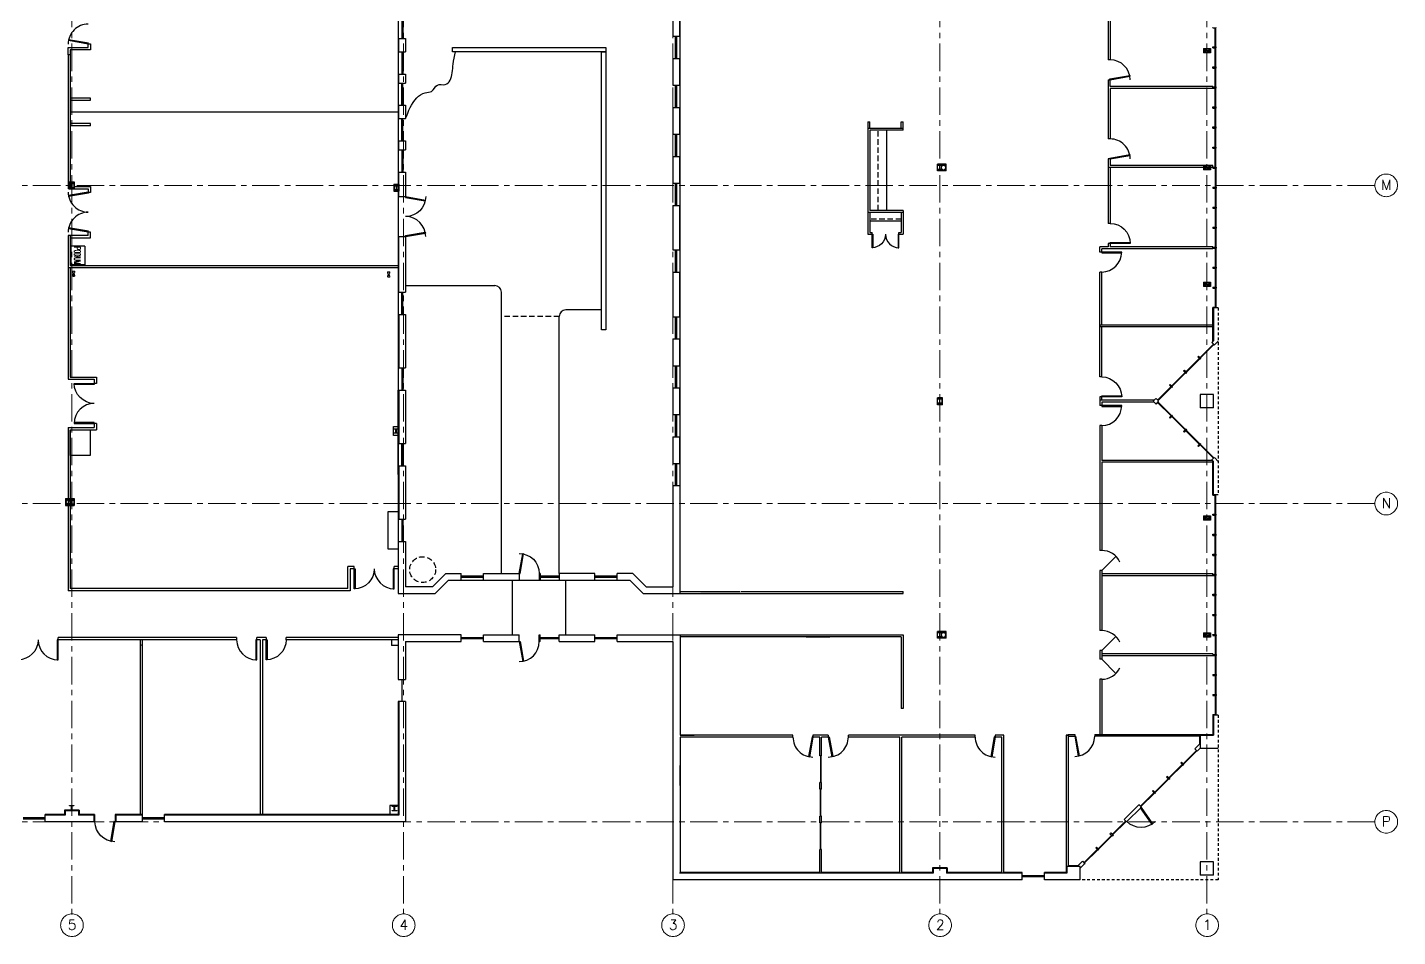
# Model space of a CAD drawing. Extents: x 159 to 306, y 156 to 232.
# Drawn here: x 243.7 to 306.2, y 156.4 to 197.9 of the extents above; entities that cross this region are included whole.
import ezdxf
from ezdxf.enums import TextEntityAlignment as Align

# ---------------------------------------------------------------- set-up
doc = ezdxf.new("R2010")
doc.units = 0
doc.header["$MEASUREMENT"] = 0
for name, pattern in [('CENTER', [2, 1.25, -0.25, 0.25, -0.25]), ('DASHED', [0.1875, 0.125, -0.0625]), ('DASHED2', [0.375, 0.25, -0.125])]:
    doc.linetypes.add(name, pattern=pattern)
doc.layers.get('DEFPOINTS').update_dxf_attribs({"color": 8})
doc.layers.add('Ground_Building', color=8, linetype='Continuous')
doc.layers.add('Ground_Centerline', color=3, linetype='CENTER', lineweight=18)
doc.styles.add('LEROY', font='LEROY.SHX')
doc.styles.add('notes 3 8', font='SIMPLEX.SHX', dxfattribs={"height": 4})
doc.styles.get("Standard").update_dxf_attribs({"font": 'simplex.shx'})

# ---------------------------------------------------------------- blocks, each defined once
blk = doc.blocks.new('WINDOW')
for p, q in [((0, 0), (1, 0)), ((1, 0), (1, -6)), ((35, 0), (35, -6)), ((35, 0), (36, 0)), ((0, -6), (1, -6)), ((1, -4), (35, -4)), ((1, -5), (35, -5)), ((35, -6), (36, -6))]:
    blk.add_line(p, q)
blk = doc.blocks.new('DOOR')
for p, q in [((0, 0), (1.7, 0.3)), ((0, 0), (6.3, -35.5)), ((1.7, 0.3), (8, -35.1)), ((8, -35.1), (6.3, -35.5))]:
    blk.add_line(p, q)
blk.add_arc((0, 0), 36, 270, 360)
blk = doc.blocks.new('COLUMN')
for p, q in [((-3.8, 6.1), (3.8, 6.1)), ((-3.8, -6.1), (-3.8, 6.1)), ((-3.8, 5.6), (3.8, 5.6)), ((-3.2, -5.6), (-3.2, 5.6)), ((-3.2, 4), (3.2, 4)), ((-3.2, 3.4), (-0.3, 3.4)), ((-0.3, 0), (-0.3, 3.4)), ((-0.3, 0), (-0.3, -3.4)), ((0.3, 0), (0.3, 3.4)), ((0.3, 3.4), (3.2, 3.4)), ((0.3, 0), (0.3, -3.4)), ((3.2, 5.6), (3.2, -5.6)), ((3.8, 6.1), (3.8, -6.1)), ((-3.8, -5.6), (3.8, -5.6)), ((-3.8, -6.1), (3.8, -6.1)), ((-3.2, -3.4), (-0.3, -3.4)), ((-3.2, -4), (3.2, -4)), ((0.3, -3.4), (3.2, -3.4))]:
    blk.add_line(p, q)
blk = doc.blocks.new('COLUMNLG')
for p, q in [((-11.3, 6.1), (4.5, 6.1)), ((-11.3, -6.1), (-11.3, 6.1)), ((-11.3, 5.6), (4.5, 5.6)), ((-10.8, -5.6), (-10.8, 5.6)), ((-4, 3.5), (-4, 4)), ((-4, 4), (4, 4)), ((-4, 3.5), (4, 3.5)), ((-0.2, -3.5), (-0.2, 3.5)), ((0.2, -3.5), (0.2, 3.5)), ((4, -5.6), (4, 5.6)), ((4, 4), (4, 3.5)), ((4.5, -6.1), (4.5, 6.1)), ((-11.3, -5.6), (4.5, -5.6)), ((-11.3, -6.1), (4.5, -6.1)), ((-4, -4), (-4, -3.5)), ((-4, -3.5), (4, -3.5)), ((-4, -4), (4, -4)), ((4, -3.5), (4, -4))]:
    blk.add_line(p, q)
for radius in [4.31, 3.99]:
    blk.add_circle((-6.5, 0), radius)
blk = doc.blocks.new('COLUMNLGI')
for p, q in [((-4.5, 6.125), (4.5, 6.125)), ((-4.5, -6.125), (-4.5, 6.125)), ((-4.5, 5.625), (4.5, 5.625)), ((-4, -5.625), (-4, 5.625)), ((-4, 4), (4, 4)), ((-4, 3.5), (4, 3.5)), ((-0.25, -3.5), (-0.25, 3.5)), ((0.25, -3.5), (0.25, 3.5)), ((4, -5.625), (4, 5.625)), ((4.5, -6.125), (4.5, 6.125)), ((-4.5, -5.625), (4.5, -5.625)), ((-4.5, -6.125), (4.5, -6.125)), ((-4, -3.5), (4, -3.5)), ((-4, -4), (4, -4))]:
    blk.add_line(p, q)
blk = doc.blocks.new('DOOR_36')
blk.add_lwpolyline([(0, 0), (1.75, 0), (1.75, 36), (0, 36)], close=True)
blk.add_arc((0, 0), 36, 0, 90)
at = {"layer": 'DEFPOINTS', "color": 214}
blk.add_point((18, 0), dxfattribs=at)
blk = doc.blocks.new('ARCIRC')
blk.add_circle((0.001, 0), 0.0942)
at = {"style": 'LEROY', "width": 0.5}
blk.add_attdef('XX', text='', height=0.0833, dxfattribs=at).set_placement((0.002, -0.038), align=Align.CENTER)

msp = doc.modelspace()

# ---------------------------------------------------------------- hatches: boundary and pattern name
at = {"layer": 'Ground_Building'}
msp.add_hatch(color=256, dxfattribs=at).paths.add_polyline_path([(276.269, 172.045), (274.44, 172.045), (274.44, 172.134), (276.269, 172.134)])

# ---------------------------------------------------------------- linework, layer by layer
for p, q in [((273.466, 205.406), (273.466, 197.481)), ((273.161, 204.898), (273.161, 197.481)), ((293.034, 201.035), (293.034, 196.408)), ((293.123, 201.035), (293.123, 196.408)), ((260.792, 198.396), (260.792, 197.38)), ((260.843, 198.396), (260.843, 197.38)), ((246.48, 197.125), (245.579, 197.283)), ((246.488, 197.168), (245.587, 197.327)), ((246.48, 197.125), (246.488, 197.168)), ((260.633, 197.38), (260.97, 197.38)), ((260.665, 196.77), (260.665, 197.38)), ((260.97, 197.38), (260.97, 196.77)), ((273.161, 197.481), (273.497, 197.481)), ((273.288, 196.465), (273.288, 197.481)), ((273.339, 196.465), (273.339, 197.481)), ((245.565, 196.642), (245.565, 196.972)), ((245.566, 196.642), (245.565, 190.519)), ((245.654, 196.87), (245.654, 190.519)), ((260.633, 196.77), (260.97, 196.77)), ((260.792, 196.77), (260.792, 195.754)), ((260.843, 196.77), (260.843, 195.754)), ((273.161, 196.465), (273.161, 195.246)), ((273.161, 196.465), (273.497, 196.465)), ((273.466, 196.465), (273.466, 195.246)), ((293.123, 196.408), (293.034, 196.408)), ((260.633, 195.754), (260.97, 195.754)), ((260.665, 195.348), (260.665, 195.754)), ((260.97, 195.754), (260.97, 195.348)), ((260.633, 195.348), (260.97, 195.348)), ((260.792, 194.332), (260.792, 195.348)), ((260.843, 194.332), (260.843, 195.348)), ((273.161, 195.246), (273.497, 195.246)), ((273.288, 194.23), (273.288, 195.246)), ((273.339, 194.23), (273.339, 195.246)), ((293.034, 195.494), (293.034, 192.795)), ((293.034, 195.494), (293.123, 195.494)), ((293.123, 195.189), (293.123, 195.538)), ((297.816, 195.189), (293.123, 195.189)), ((297.816, 195.189), (297.816, 195.1)), ((246.581, 194.662), (245.654, 194.662)), ((245.654, 194.561), (246.581, 194.561)), ((246.581, 194.561), (246.581, 194.662)), ((297.816, 195.1), (293.123, 195.1)), ((293.123, 195.1), (293.123, 192.795)), ((245.654, 194.027), (260.633, 194.027)), ((260.633, 194.332), (260.97, 194.332)), ((260.665, 193.722), (260.665, 194.332)), ((260.97, 194.332), (260.97, 193.722)), ((273.161, 194.23), (273.497, 194.23)), ((273.161, 194.23), (273.161, 193.011)), ((273.466, 194.23), (273.466, 193.011)), ((246.581, 193.494), (245.654, 193.494)), ((246.581, 193.392), (245.654, 193.392)), ((246.581, 193.392), (246.581, 193.494)), ((260.633, 193.722), (260.97, 193.722)), ((260.792, 192.706), (260.792, 193.722)), ((260.843, 192.706), (260.843, 193.722)), ((282.062, 193.571), (282.062, 189.443)), ((282.062, 193.571), (282.151, 193.571)), ((283.675, 193.278), (282.062, 193.278)), ((282.151, 193.278), (282.151, 193.571)), ((283.586, 193.571), (283.675, 193.571)), ((283.586, 193.278), (283.586, 193.571)), ((283.675, 193.189), (283.675, 193.571)), ((260.633, 192.706), (260.97, 192.706)), ((260.665, 192.3), (260.665, 192.706)), ((260.97, 192.706), (260.97, 192.3)), ((273.161, 193.011), (273.497, 193.011)), ((273.288, 191.995), (273.288, 193.011)), ((273.339, 191.995), (273.339, 193.011)), ((282.151, 193.189), (282.151, 189.532)), ((283.675, 193.189), (282.151, 193.189)), ((282.913, 193.189), (282.913, 189.532)), ((293.123, 192.795), (293.034, 192.795)), ((260.633, 192.3), (260.97, 192.3)), ((260.792, 192.3), (260.792, 191.284)), ((260.843, 192.3), (260.843, 191.284)), ((273.161, 191.995), (273.161, 190.776)), ((273.161, 191.995), (273.497, 191.995)), ((273.466, 191.995), (273.466, 190.776)), ((285.613, 191.643), (285.262, 191.643)), ((293.123, 191.881), (293.034, 191.881)), ((293.034, 191.881), (293.034, 188.941)), ((297.387, 191.494), (293.034, 191.494)), ((293.123, 191.881), (293.123, 191.583)), ((297.816, 191.583), (293.123, 191.583)), ((293.123, 191.494), (293.123, 188.941)), ((297.816, 191.494), (297.698, 191.494)), ((297.816, 191.487), (297.816, 191.583)), ((245.616, 190.83), (245.845, 190.83)), ((245.616, 190.83), (245.616, 190.519)), ((245.616, 190.817), (245.845, 190.817)), ((245.629, 190.817), (245.629, 190.532)), ((245.629, 190.776), (245.832, 190.776)), ((245.629, 190.763), (245.832, 190.763)), ((245.724, 190.763), (245.724, 190.586)), ((245.737, 190.763), (245.737, 190.586)), ((245.832, 190.817), (245.832, 190.532)), ((245.845, 190.83), (245.845, 190.519)), ((260.633, 191.284), (260.97, 191.284)), ((260.665, 190.167), (260.665, 191.284)), ((260.97, 191.284), (260.97, 190.167)), ((273.161, 190.776), (273.497, 190.776)), ((273.288, 189.76), (273.288, 190.776)), ((273.339, 189.76), (273.339, 190.776)), ((245.654, 190.519), (245.565, 190.519)), ((246.48, 190.367), (245.579, 190.208)), ((246.488, 190.323), (245.587, 190.164)), ((245.616, 190.532), (245.845, 190.532)), ((245.616, 190.519), (245.845, 190.519)), ((245.629, 190.586), (245.832, 190.586)), ((245.629, 190.573), (245.832, 190.573)), ((245.654, 190.519), (246.48, 190.519)), ((245.845, 190.621), (246.581, 190.621)), ((246.48, 190.519), (246.48, 190.358)), ((246.48, 190.367), (246.488, 190.323)), ((246.581, 190.358), (246.48, 190.358)), ((246.581, 190.621), (246.581, 190.358)), ((260.436, 190.725), (260.436, 190.414)), ((260.436, 190.725), (260.665, 190.725)), ((260.436, 190.713), (260.665, 190.713)), ((260.436, 190.427), (260.665, 190.427)), ((260.436, 190.414), (260.665, 190.414)), ((260.449, 190.713), (260.449, 190.427)), ((260.449, 190.671), (260.652, 190.671)), ((260.449, 190.659), (260.652, 190.659)), ((260.449, 190.481), (260.652, 190.481)), ((260.449, 190.468), (260.652, 190.468)), ((260.474, 190.414), (260.474, 190.414)), ((260.544, 190.659), (260.544, 190.481)), ((260.557, 190.659), (260.557, 190.481)), ((260.633, 190.167), (260.97, 190.167)), ((260.652, 190.713), (260.652, 190.427)), ((260.665, 190.725), (260.665, 190.414)), ((273.161, 189.76), (273.497, 189.76)), ((273.161, 189.76), (273.161, 187.728)), ((273.466, 189.76), (273.466, 187.728)), ((283.675, 189.532), (282.151, 189.532)), ((283.675, 189.532), (283.675, 188.441)), ((282.062, 189.443), (282.062, 188.441)), ((283.675, 189.443), (282.062, 189.443)), ((282.151, 189.443), (282.151, 188.529)), ((283.586, 189.036), (282.151, 189.036)), ((283.586, 189.443), (283.586, 188.529)), ((293.123, 188.941), (293.034, 188.941)), ((245.565, 188.386), (245.565, 181.823)), ((246.48, 188.386), (245.566, 188.386)), ((246.48, 188.538), (245.579, 188.697)), ((246.488, 188.582), (245.587, 188.741)), ((245.654, 188.386), (245.654, 187.017)), ((245.654, 188.284), (246.581, 188.284)), ((246.48, 188.538), (246.488, 188.582)), ((246.48, 188.386), (246.48, 188.547)), ((246.581, 188.547), (246.48, 188.547)), ((246.581, 188.284), (246.581, 188.547)), ((260.633, 188.338), (260.97, 188.338)), ((260.633, 188.338), (260.633, 187.017)), ((260.665, 185.798), (260.665, 188.338)), ((260.97, 188.338), (260.97, 185.798)), ((282.062, 188.441), (282.259, 188.441)), ((282.151, 188.529), (282.259, 188.529)), ((282.259, 188.441), (282.259, 188.529)), ((283.478, 188.529), (283.586, 188.529)), ((283.478, 188.441), (283.478, 188.529)), ((283.478, 188.441), (283.675, 188.441)), ((246.321, 187.9), (245.686, 187.9)), ((245.686, 187.9), (245.686, 187.049)), ((246.321, 187.9), (246.321, 187.049)), ((273.161, 187.728), (273.497, 187.728)), ((273.288, 186.712), (273.288, 187.728)), ((273.339, 186.712), (273.339, 187.728)), ((293.034, 187.874), (292.648, 187.874)), ((292.648, 187.633), (292.648, 187.874)), ((292.737, 187.633), (292.648, 187.633)), ((297.816, 187.785), (292.737, 187.785)), ((292.737, 187.633), (292.737, 187.785)), ((293.123, 188.027), (293.034, 188.027)), ((293.034, 188.027), (293.034, 187.874)), ((293.123, 188.027), (293.123, 187.874)), ((297.816, 187.874), (293.123, 187.874)), ((297.816, 187.785), (297.816, 187.874)), ((245.654, 187.017), (260.633, 187.017)), ((246.321, 187.049), (245.686, 187.049)), ((245.565, 186.928), (260.633, 186.928)), ((245.654, 186.928), (245.654, 181.925)), ((260.633, 186.928), (260.633, 185.798)), ((273.161, 186.712), (273.161, 184.681)), ((273.161, 186.712), (273.497, 186.712)), ((273.466, 186.712), (273.466, 184.681)), ((292.648, 181.931), (292.648, 186.719)), ((292.737, 186.719), (292.648, 186.719)), ((292.737, 184.306), (292.737, 186.719)), ((260.633, 185.798), (260.97, 185.798)), ((260.792, 184.782), (260.792, 185.798)), ((260.843, 184.782), (260.843, 185.798)), ((260.97, 186.103), (265.033, 186.103)), ((265.338, 172.959), (265.338, 185.798)), ((260.633, 185.163), (260.633, 182.966)), ((260.633, 184.782), (260.97, 184.782)), ((260.665, 184.782), (260.665, 182.344)), ((260.97, 184.782), (260.97, 182.344)), ((267.98, 172.959), (267.98, 184.685)), ((269.909, 184.99), (268.284, 184.99)), ((273.161, 184.681), (273.497, 184.681)), ((273.288, 183.665), (273.288, 184.681)), ((273.339, 183.665), (273.339, 184.681)), ((297.816, 185.087), (297.848, 185.087)), ((297.816, 183.544), (297.816, 185.087)), ((297.848, 185.087), (297.848, 183.575)), ((298.051, 185.087), (297.848, 185.087)), ((292.648, 184.306), (297.816, 184.306)), ((297.816, 184.217), (292.648, 184.217)), ((292.666, 184.217), (292.666, 184.306)), ((292.737, 181.931), (292.737, 184.217)), ((273.161, 183.665), (273.497, 183.665)), ((273.161, 183.665), (273.161, 182.445)), ((273.466, 183.665), (273.466, 182.445)), ((297.786, 183.514), (297.848, 183.575)), ((297.894, 183.406), (298.051, 183.563)), ((260.633, 182.877), (260.633, 182.344)), ((260.633, 182.344), (260.97, 182.344)), ((260.792, 182.344), (260.792, 181.328)), ((260.843, 182.344), (260.843, 181.328)), ((273.161, 182.445), (273.497, 182.445)), ((273.288, 181.43), (273.288, 182.445)), ((273.339, 181.43), (273.339, 182.445)), ((245.565, 181.823), (246.757, 181.823)), ((245.654, 181.925), (246.859, 181.925)), ((246.757, 181.823), (246.757, 181.636)), ((246.859, 181.636), (246.757, 181.636)), ((246.859, 181.925), (246.859, 181.636)), ((273.161, 181.43), (273.161, 180.21)), ((273.161, 181.43), (273.497, 181.43)), ((273.466, 181.43), (273.466, 180.21)), ((292.737, 181.931), (292.648, 181.931)), ((260.633, 177.48), (260.633, 181.328)), ((260.633, 181.328), (260.97, 181.328)), ((260.665, 181.328), (260.665, 178.89)), ((260.97, 181.328), (260.97, 178.89)), ((292.648, 181.017), (292.648, 180.623)), ((292.737, 181.017), (292.648, 181.017)), ((295.137, 180.864), (292.648, 180.864)), ((292.737, 180.864), (292.737, 181.017)), ((295.137, 180.776), (292.737, 180.776)), ((292.737, 180.776), (292.737, 180.623)), ((295.2, 180.928), (295.092, 180.82)), ((295.2, 180.712), (295.092, 180.82)), ((297.848, 181.125), (297.239, 181.125)), ((297.239, 181.125), (297.239, 180.515)), ((297.848, 180.515), (297.848, 181.125)), ((260.633, 179.829), (260.633, 180.591)), ((273.161, 180.21), (273.497, 180.21)), ((273.288, 179.195), (273.288, 180.21)), ((273.339, 179.195), (273.339, 180.21)), ((292.737, 180.623), (292.648, 180.623)), ((297.848, 180.515), (297.239, 180.515)), ((245.565, 179.621), (245.565, 172.166)), ((245.565, 179.621), (246.757, 179.621)), ((245.654, 179.52), (245.654, 172.267)), ((245.654, 179.52), (246.859, 179.52)), ((246.757, 179.808), (246.757, 179.621)), ((246.859, 179.808), (246.757, 179.808)), ((246.859, 179.808), (246.859, 179.52)), ((260.417, 179.258), (260.417, 179.664)), ((260.417, 179.664), (260.633, 179.664)), ((292.648, 179.709), (292.648, 174.007)), ((292.737, 179.709), (292.648, 179.709)), ((292.737, 179.709), (292.737, 178.122)), ((260.633, 179.258), (260.417, 179.258)), ((260.633, 178.89), (260.97, 178.89)), ((260.792, 177.874), (260.792, 178.89)), ((260.843, 177.874), (260.843, 178.89)), ((273.161, 179.195), (273.497, 179.195)), ((273.161, 179.195), (273.161, 177.975)), ((273.466, 179.195), (273.466, 177.975)), ((297.894, 178.234), (298.051, 178.077)), ((260.633, 177.874), (260.97, 177.874)), ((260.633, 177.874), (260.633, 172.045)), ((260.665, 177.874), (260.665, 175.436)), ((260.97, 177.874), (260.97, 175.436)), ((273.161, 177.975), (273.497, 177.975)), ((273.288, 176.959), (273.288, 177.975)), ((273.339, 176.959), (273.339, 177.975)), ((297.791, 178.122), (292.737, 178.122)), ((292.737, 178.033), (292.737, 174.007)), ((297.815, 178.033), (292.737, 178.033)), ((297.786, 178.126), (297.848, 178.065)), ((297.816, 176.553), (297.816, 178.096)), ((297.848, 176.553), (297.848, 178.065)), ((273.497, 176.959), (273.161, 176.959)), ((273.161, 176.959), (273.161, 172.35)), ((297.816, 176.553), (297.848, 176.553)), ((298.051, 176.553), (297.848, 176.553)), ((260.633, 175.956), (260.633, 175.905)), ((260.633, 175.436), (260.97, 175.436)), ((260.792, 175.436), (260.792, 174.42)), ((260.843, 175.436), (260.843, 174.42)), ((260.633, 174.42), (260.97, 174.42)), ((260.97, 174.42), (260.97, 172.35)), ((292.737, 174.007), (292.648, 174.007)), ((258.622, 173.277), (258.338, 173.277)), ((258.338, 172.267), (258.338, 173.277)), ((258.622, 173.175), (258.622, 173.277)), ((260.633, 173.277), (260.451, 173.277)), ((260.451, 173.175), (260.451, 173.277)), ((293.383, 173.739), (292.737, 173.093)), ((258.439, 173.175), (258.439, 172.166)), ((258.622, 173.175), (258.439, 173.175)), ((260.633, 173.175), (260.451, 173.175)), ((262.798, 172.959), (262.189, 172.35)), ((262.798, 172.959), (263.509, 172.959)), ((263.509, 172.654), (263.509, 172.959)), ((264.525, 172.832), (263.509, 172.832)), ((264.525, 172.781), (263.509, 172.781)), ((264.525, 172.959), (266.151, 172.959)), ((264.525, 172.654), (264.525, 172.959)), ((265.846, 170.153), (265.846, 172.654)), ((266.151, 172.959), (266.151, 172.654)), ((267.065, 172.959), (267.065, 172.654)), ((267.116, 172.959), (267.065, 172.959)), ((267.116, 172.959), (267.116, 172.654)), ((267.98, 172.832), (267.116, 172.832)), ((267.98, 172.781), (267.116, 172.781)), ((269.605, 172.959), (267.98, 172.959)), ((267.98, 172.959), (267.98, 172.654)), ((268.284, 170.153), (268.284, 172.654)), ((269.605, 172.654), (269.605, 172.959)), ((270.621, 172.832), (269.605, 172.832)), ((270.621, 172.781), (269.605, 172.781)), ((270.621, 172.654), (270.621, 172.959)), ((271.332, 172.959), (270.621, 172.959)), ((271.942, 172.35), (271.332, 172.959)), ((292.648, 173.093), (292.648, 170.35)), ((292.737, 173.093), (292.648, 173.093)), ((292.737, 173.093), (292.737, 170.35)), ((297.816, 172.94), (292.737, 172.94)), ((297.816, 172.851), (292.737, 172.851)), ((297.816, 172.94), (297.816, 172.851)), ((258.439, 172.166), (245.565, 172.166)), ((258.338, 172.267), (245.654, 172.267)), ((262.189, 172.35), (260.97, 172.35)), ((271.942, 172.35), (273.161, 172.35)), ((273.497, 172.134), (276.218, 172.134)), ((273.497, 172.045), (283.675, 172.045)), ((276.269, 172.134), (283.675, 172.134)), ((283.675, 172.045), (283.675, 172.134)), ((260.633, 170.153), (260.633, 168.121)), ((263.509, 170.153), (260.633, 170.153)), ((263.509, 169.848), (263.509, 170.153)), ((264.525, 169.848), (264.525, 170.153)), ((264.525, 170.153), (266.151, 170.153)), ((266.151, 169.848), (266.151, 170.153)), ((267.065, 169.848), (267.065, 170.153)), ((267.065, 170.153), (267.116, 170.153)), ((267.116, 169.848), (267.116, 170.153)), ((267.98, 170.153), (269.605, 170.153)), ((267.98, 169.848), (267.98, 170.153)), ((269.605, 169.848), (269.605, 170.153)), ((270.621, 169.848), (270.621, 170.153)), ((270.621, 170.153), (283.675, 170.153)), ((273.497, 170.153), (273.497, 165.581)), ((283.675, 170.153), (283.675, 166.8)), ((292.737, 170.35), (292.648, 170.35)), ((253.256, 170.032), (245.108, 170.032)), ((245.108, 169.93), (245.108, 170.032)), ((253.256, 169.93), (245.108, 169.93)), ((248.857, 169.93), (248.857, 161.955)), ((248.857, 169.672), (248.959, 169.709)), ((248.959, 161.621), (248.959, 169.93)), ((253.256, 170.032), (253.256, 169.93)), ((254.602, 170.032), (254.17, 170.032)), ((254.17, 169.93), (254.17, 170.032)), ((254.335, 169.93), (254.17, 169.93)), ((254.335, 169.93), (254.335, 161.955)), ((254.437, 169.93), (254.437, 161.955)), ((254.602, 169.93), (254.437, 169.93)), ((254.602, 170.032), (254.602, 169.93)), ((260.633, 170.032), (255.516, 170.032)), ((255.516, 169.93), (255.516, 170.032)), ((260.633, 169.93), (255.516, 169.93)), ((260.328, 169.93), (260.328, 169.664)), ((260.633, 169.664), (260.328, 169.664)), ((260.97, 169.848), (263.509, 169.848)), ((260.97, 169.848), (260.97, 168.121)), ((264.525, 170.026), (263.509, 170.026)), ((264.525, 169.975), (263.509, 169.975)), ((264.525, 169.848), (266.151, 169.848)), ((267.116, 169.848), (267.065, 169.848)), ((267.98, 170.026), (267.116, 170.026)), ((267.98, 169.975), (267.116, 169.975)), ((267.98, 169.848), (269.605, 169.848)), ((270.621, 170.026), (269.605, 170.026)), ((270.621, 169.975), (269.605, 169.975)), ((270.621, 169.848), (273.161, 169.848)), ((273.161, 169.848), (273.161, 158.977)), ((283.586, 170.064), (273.497, 170.064)), ((279.256, 170.064), (280.323, 170.064)), ((283.586, 170.064), (283.586, 166.8)), ((293.383, 170.082), (292.737, 169.435)), ((292.737, 169.435), (292.648, 169.435)), ((292.648, 169.435), (292.648, 169.042)), ((292.737, 169.042), (292.648, 169.042)), ((292.737, 169.435), (292.737, 169.042)), ((297.816, 169.283), (292.737, 169.283)), ((297.816, 169.194), (292.737, 169.194)), ((293.383, 168.395), (292.737, 169.042)), ((297.816, 169.283), (297.816, 169.194)), ((260.633, 168.121), (260.97, 168.121)), ((260.791, 168.121), (260.791, 167.112)), ((292.737, 168.127), (292.648, 168.127)), ((292.648, 168.127), (292.648, 165.613)), ((292.737, 168.127), (292.737, 165.613)), ((260.633, 167.112), (260.633, 161.955)), ((260.967, 167.112), (260.633, 167.112)), ((260.665, 167.112), (260.665, 161.924)), ((260.967, 167.112), (260.967, 161.621)), ((273.497, 167.46), (273.497, 165.581)), ((283.675, 166.8), (283.586, 166.8)), ((297.816, 166.495), (297.816, 165.613)), ((297.816, 166.495), (297.848, 166.495)), ((298.051, 166.495), (297.848, 166.495)), ((297.848, 166.495), (297.848, 165.581)), ((273.497, 165.581), (274.132, 165.581)), ((278.647, 165.581), (273.497, 165.581)), ((273.497, 165.492), (273.497, 159.314)), ((278.647, 165.492), (273.497, 165.492)), ((278.647, 165.492), (278.647, 165.581)), ((279.517, 165.5), (279.359, 164.599)), ((279.561, 165.492), (279.402, 164.592)), ((279.561, 165.492), (279.517, 165.5)), ((279.561, 165.581), (279.561, 165.479)), ((280.26, 165.581), (279.561, 165.581)), ((279.866, 165.492), (279.561, 165.492)), ((279.866, 164.629), (279.866, 165.492)), ((280.26, 165.492), (279.955, 165.492)), ((279.955, 164.629), (279.955, 165.492)), ((280.26, 165.581), (280.26, 165.479)), ((280.26, 165.492), (280.303, 165.5)), ((280.26, 165.492), (280.418, 164.592)), ((280.303, 165.5), (280.462, 164.599)), ((286.965, 165.581), (281.174, 165.581)), ((281.174, 165.492), (281.174, 165.581)), ((283.523, 165.492), (281.174, 165.492)), ((283.523, 159.314), (283.523, 165.492)), ((283.612, 159.314), (283.612, 165.492)), ((286.965, 165.492), (283.612, 165.492)), ((286.965, 165.492), (286.965, 165.581)), ((287.835, 165.5), (287.677, 164.599)), ((287.879, 165.492), (287.72, 164.592)), ((287.879, 165.492), (287.835, 165.5)), ((287.879, 165.581), (287.879, 165.492)), ((288.273, 165.581), (287.879, 165.581)), ((288.184, 165.492), (287.879, 165.492)), ((288.184, 159.314), (288.184, 165.492)), ((288.273, 159.314), (288.273, 165.581)), ((291.111, 165.581), (291.111, 159.314)), ((291.111, 165.581), (291.2, 165.581)), ((291.2, 165.581), (291.111, 165.581)), ((291.2, 165.613), (291.2, 159.619)), ((291.2, 165.613), (291.505, 165.613)), ((291.2, 165.524), (291.505, 165.524)), ((291.505, 165.613), (291.505, 165.524)), ((292.419, 165.613), (297.816, 165.613)), ((292.419, 165.613), (292.419, 165.524)), ((297.207, 165.524), (292.419, 165.524)), ((297.01, 164.971), (297.239, 165.2)), ((297.207, 165.524), (297.207, 165.168)), ((297.239, 165.581), (297.848, 165.581)), ((297.239, 165.581), (297.239, 164.971)), ((279.359, 164.599), (279.402, 164.592)), ((279.955, 164.629), (279.866, 164.629)), ((279.898, 164.629), (279.898, 163.409)), ((279.923, 164.629), (279.923, 163.409)), ((280.462, 164.599), (280.418, 164.592)), ((287.677, 164.599), (287.72, 164.592)), ((297.109, 164.855), (297.239, 164.985)), ((298.051, 164.971), (297.239, 164.971)), ((273.497, 163.273), (273.497, 164.187)), ((279.866, 163.105), (279.866, 163.409)), ((279.955, 163.409), (279.866, 163.409)), ((279.955, 163.105), (279.955, 163.409)), ((279.955, 163.105), (279.866, 163.105)), ((279.898, 161.886), (279.898, 163.105)), ((279.923, 161.886), (279.923, 163.105)), ((245.395, 162.157), (245.395, 161.955)), ((246.064, 162.157), (245.395, 162.157)), ((245.427, 162.126), (245.427, 161.924)), ((246.032, 162.126), (245.427, 162.126)), ((246.032, 162.126), (246.032, 161.924)), ((246.064, 162.157), (246.064, 161.955)), ((260.633, 162.362), (260.246, 162.362)), ((260.246, 162.362), (260.246, 161.955)), ((294.424, 162.385), (293.777, 161.739)), ((294.532, 162.278), (293.885, 161.631)), ((244.518, 161.798), (243.509, 161.798)), ((244.518, 161.747), (243.509, 161.747)), ((244.518, 161.621), (244.518, 161.955)), ((245.395, 161.955), (244.518, 161.955)), ((245.427, 161.924), (244.518, 161.924)), ((246.789, 161.621), (244.518, 161.621)), ((246.739, 161.924), (246.032, 161.924)), ((246.77, 161.955), (246.064, 161.955)), ((246.739, 161.924), (246.739, 161.621)), ((246.77, 161.955), (246.77, 161.621)), ((248.959, 161.621), (247.697, 161.621)), ((247.716, 161.955), (247.716, 161.621)), ((248.959, 161.955), (247.716, 161.955)), ((247.748, 161.924), (247.748, 161.621)), ((248.959, 161.924), (247.748, 161.924)), ((249.968, 161.798), (248.959, 161.798)), ((249.968, 161.747), (248.959, 161.747)), ((260.633, 161.955), (249.968, 161.955)), ((249.968, 161.621), (249.968, 161.955)), ((260.665, 161.924), (249.968, 161.924)), ((260.967, 161.621), (249.968, 161.621)), ((273.497, 161.876), (273.497, 160.961)), ((279.866, 161.581), (279.866, 161.886)), ((279.955, 161.886), (279.866, 161.886)), ((279.955, 161.581), (279.866, 161.581)), ((279.898, 160.362), (279.898, 161.581)), ((279.923, 160.362), (279.923, 161.581)), ((279.955, 161.581), (279.955, 161.886)), ((279.866, 159.314), (279.866, 160.362)), ((279.955, 160.362), (279.866, 160.362)), ((279.955, 159.314), (279.955, 160.362)), ((285.689, 159.517), (285.016, 159.517)), ((285.016, 159.517), (285.016, 159.314)), ((285.047, 159.485), (285.047, 159.282)), ((285.657, 159.485), (285.047, 159.485)), ((285.657, 159.485), (285.657, 159.282)), ((285.689, 159.517), (285.689, 159.314)), ((291.752, 159.587), (291.143, 159.587)), ((291.143, 159.587), (291.143, 159.282)), ((291.657, 159.619), (291.2, 159.619)), ((291.838, 159.799), (291.625, 159.587)), ((291.945, 159.691), (291.752, 159.499)), ((291.752, 158.977), (291.752, 159.587)), ((297.239, 159.79), (297.239, 159.181)), ((297.848, 159.79), (297.239, 159.79)), ((297.848, 159.181), (297.848, 159.79)), ((289.111, 158.977), (273.161, 158.977)), ((285.047, 159.282), (273.466, 159.282)), ((279.866, 159.314), (273.497, 159.314)), ((283.523, 159.314), (279.955, 159.314)), ((285.016, 159.314), (283.612, 159.314)), ((289.111, 159.282), (285.657, 159.282)), ((288.184, 159.314), (285.689, 159.314)), ((289.111, 159.314), (288.273, 159.314)), ((289.111, 158.977), (289.111, 159.314)), ((290.127, 159.155), (289.111, 159.155)), ((290.127, 159.104), (289.111, 159.104)), ((291.111, 159.314), (290.127, 159.314)), ((290.127, 158.977), (290.127, 159.314)), ((291.143, 159.282), (290.127, 159.282)), ((291.752, 158.977), (290.127, 158.977)), ((297.848, 159.181), (297.239, 159.181))]:
    msp.add_line(p, q, dxfattribs=at)
at = {"layer": 'Ground_Building', "linetype": 'DASHED2'}
for p, q in [((282.532, 189.532), (282.532, 193.189)), ((283.586, 189.138), (282.151, 189.138)), ((267.98, 184.685), (265.338, 184.685))]:
    msp.add_line(p, q, dxfattribs=at)
at = {"layer": 'Ground_Building', "linetype": 'DASHED'}
for p, q in [((298.051, 185.087), (298.051, 176.553)), ((298.051, 166.495), (298.051, 158.977)), ((298.051, 158.977), (291.447, 158.977))]:
    msp.add_line(p, q, dxfattribs=at)
at = {"layer": 'Ground_Building'}
for points in [[(260.633, 172.045), (262.315, 172.045), (262.925, 172.654), (271.206, 172.654), (271.815, 172.045), (273.497, 172.045), (273.497, 205.437), (272.818, 205.437), (272.818, 205.234), (260.633, 205.234), (260.633, 172.045)], [(245.654, 196.642), (245.565, 196.642), (245.565, 196.972), (246.48, 196.972), (246.48, 197.133), (246.581, 197.133), (246.581, 196.87), (245.654, 196.87), (245.654, 196.642), (245.565, 196.642)]]:
    msp.add_lwpolyline(points, dxfattribs=at)
for points in [[(263.114, 196.973), (270.112, 196.973), (270.112, 196.77), (263.114, 196.77), (263.114, 196.973)], [(269.909, 184.076), (269.909, 196.77), (270.112, 196.77), (270.112, 184.076), (269.909, 184.076)], [(245.654, 178.351), (245.654, 179.52), (246.569, 179.52), (246.569, 178.351)], [(260.633, 179.55), (260.43, 179.55), (260.43, 179.563), (260.633, 179.563)], [(260.538, 179.372), (260.525, 179.372), (260.525, 179.55), (260.538, 179.55)], [(260.633, 179.36), (260.43, 179.36), (260.43, 179.372), (260.633, 179.372)], [(260.633, 175.791), (260.633, 174.064), (260.176, 174.064), (260.176, 175.791)], [(245.83, 162.348), (245.627, 162.348), (245.627, 162.36), (245.83, 162.36)], [(245.83, 162.157), (245.627, 162.157), (245.627, 162.17), (245.83, 162.17)], [(245.735, 162.17), (245.722, 162.17), (245.722, 162.348), (245.735, 162.348)], [(260.56, 162.319), (260.356, 162.319), (260.356, 162.332), (260.56, 162.332)], [(260.56, 162.129), (260.356, 162.129), (260.356, 162.142), (260.56, 162.142)], [(260.464, 162.142), (260.452, 162.142), (260.452, 162.319), (260.464, 162.319)]]:
    msp.add_lwpolyline(points, close=True, dxfattribs=at)
at = {"layer": 'Ground_Building', "linetype": 'DASHED2'}
msp.add_circle((261.746, 173.133), 0.591, dxfattribs=at)
at = {"layer": 'Ground_Building'}
for centre, radius, start, end in [((246.48, 197.125), 0.914, 89.99996, 179.99997), ((246.48, 190.367), 0.914, 180, 270.00001), ((246.48, 188.538), 0.914, 89.99996, 179.99997), ((265.033, 185.798), 0.305, 0, 90), ((268.284, 184.685), 0.305, 90, 180), ((292.737, 173.093), 0.914, 25, 90), ((292.737, 169.435), 0.914, 25, 90), ((292.737, 169.042), 0.914, 270, 335), ((279.561, 165.492), 0.914, 179.99999, 270), ((280.26, 165.492), 0.914, 270.00001, 0.00002), ((287.879, 165.492), 0.914, 179.99999, 270)]:
    msp.add_arc(centre, radius, start, end, dxfattribs=at)
msp.add_spline([(260.97, 193.722), (261.48, 194.668), (261.862, 194.905), (262.147, 194.966), (262.42, 195.256), (262.777, 195.281), (263.099, 195.811), (263.138, 196.208), (263.243, 196.77)], degree=3, dxfattribs=at)
at = {"layer": 'Ground_Centerline'}
for p, q in [((245.728, 231.147), (245.728, 157.245)), ((260.867, 231.147), (260.867, 157.419)), ((273.161, 231.147), (273.161, 157.419)), ((285.351, 231.147), (285.351, 157.419)), ((297.542, 231.147), (297.542, 157.419)), ((305.21, 190.675), (165.575, 190.675)), ((305.21, 176.147), (165.577, 176.147)), ((305.21, 161.619), (165.577, 161.619))]:
    msp.add_line(p, q, dxfattribs=at)

# ---------------------------------------------------------------- block references
at = {"layer": 'Ground_Building'}
for name, p, xscale, yscale, zscale, rotation in [('WINDOW', (297.816, 196.973), 0.02539837476611138, 0.02539837476611138, 0.02539837476611138, 90.00000068320853), ('DOOR', (293.123, 195.494), 0.02539837476611138, 0.02539837476611138, 0.02539837476611138, 90.00000068320853), ('COLUMN', (297.542, 196.821), 0.0253983747661114, 0.0253983747661114, 0.0253983747661114, 270.0000025044727), ('WINDOW', (297.816, 196.059), 0.02539837476611138, 0.02539837476611138, 0.02539837476611138, 90.00000068320853), ('WINDOW', (297.816, 195.145), 0.02539837476611138, 0.02539837476611138, 0.02539837476611138, 90.00000068320853), ('WINDOW', (297.816, 194.23), 0.02539837476611138, 0.02539837476611138, 0.02539837476611138, 90.00000068320853), ('WINDOW', (297.816, 193.316), 0.02539837476611138, 0.02539837476611138, 0.02539837476611138, 90.00000068320853), ('WINDOW', (297.816, 192.402), 0.02539837476611138, 0.02539837476611138, 0.02539837476611138, 90.00000068320853), ('DOOR', (293.123, 191.881), 0.02539837476611137, 0.02539837476611137, 0.02539837476611137, 89.99999999999999), ('WINDOW', (297.816, 191.487), 0.02539837476611138, 0.02539837476611138, 0.02539837476611138, 90.00000068320853), ('COLUMNLG', (285.351, 191.487), 0.02539837476611137, -0.02539837476611137, 0.02539837476611137, 180), ('COLUMN', (297.542, 191.487), 0.0253983747661114, 0.0253983747661114, 0.0253983747661114, 270.0000025044727), ('WINDOW', (297.816, 191.487), 0.0253983747661114, -0.02539837476611137, 0.0253983747661114, 270.0000025044727), ('DOOR', (260.97, 190.167), 0.0253983747661114, -0.02539837476611137, 0.0253983747661114, 270.0000025044727), ('WINDOW', (297.816, 190.573), 0.0253983747661114, -0.02539837476611137, 0.0253983747661114, 270.0000025044727), ('WINDOW', (297.816, 189.659), 0.0253983747661114, -0.02539837476611137, 0.0253983747661114, 270.0000025044727), ('DOOR', (260.97, 188.338), 0.02539837476611138, 0.02539837476611138, 0.02539837476611138, 90.00000068320853), ('DOOR_36', (293.123, 188.027), -0.0254, 0.0254, 0.0254, 270), ('DOOR_36', (282.259, 188.441), -0.01693333333331793, 0.01693333333334103, 0.01693333333333333, 180), ('DOOR_36', (283.478, 188.441), 0.01693333333331793, 0.01693333333331793, 0.01693333333331793, 180), ('WINDOW', (297.816, 188.744), 0.0253983747661114, -0.02539837476611137, 0.0253983747661114, 270.0000025044727), ('DOOR_36', (292.737, 187.633), 0.0254, 0.0254, 0.0254, 270), ('WINDOW', (297.816, 187.83), 0.0253983747661114, -0.02539837476611137, 0.0253983747661114, 270.0000025044727), ('WINDOW', (297.816, 186.916), 0.0253983747661114, -0.02539837476611137, 0.0253983747661114, 270.0000025044727), ('COLUMN', (297.542, 186.154), 0.0253983747661114, 0.0253983747661114, 0.0253983747661114, 270.0000025044727), ('WINDOW', (297.816, 186.001), 0.0253983747661114, -0.02539837476611137, 0.0253983747661114, 270.0000025044727), ('WINDOW', (297.14, 182.867), 0.02539837476611042, 0.02539837476611042, 0.02539837476611042, 44.9999960159428), ('WINDOW', (296.493, 182.221), 0.02539837476611042, 0.02539837476611042, 0.02539837476611042, 44.9999960159428), ('WINDOW', (295.847, 181.574), 0.02539837476611042, 0.02539837476611042, 0.02539837476611042, 44.9999960159428), ('DOOR_36', (246.757, 181.636), -0.0254, 0.0254, 0.0254, 90), ('DOOR_36', (292.737, 181.017), -0.0254, 0.0254, 0.0254, 270), ('WINDOW', (295.2, 180.928), 0.02539837476611042, 0.02539837476611042, 0.02539837476611042, 44.9999960159428), ('COLUMNLGI', (285.351, 180.82), 0.02539837476611137, -0.02539837476611137, 0.02539837476611137, 180), ('WINDOW', (295.847, 180.066), 0.02539837476611063, 0.02539837476611063, 0.02539837476611063, 134.9999916902138), ('DOOR_36', (246.757, 179.808), 0.0254, 0.0254, 0.0254, 89.99999999999999), ('DOOR_36', (292.737, 180.623), 0.0254, 0.0254, 0.0254, 270), ('WINDOW', (296.493, 179.419), 0.02539837476611063, 0.02539837476611063, 0.02539837476611063, 134.9999916902138), ('WINDOW', (297.14, 178.773), 0.02539837476611063, 0.02539837476611063, 0.02539837476611063, 134.9999916902138), ('WINDOW', (297.786, 178.126), 0.02539837476611063, 0.02539837476611063, 0.02539837476611063, 134.9999916902138), ('COLUMNLG', (245.728, 176.211), 0.02539837476611148, -0.02539837476611137, 0.02539837476611148, 5.00894525216712e-06), ('COLUMNLG', (245.729, 176.227), 0.025229447523187, -0.0252294475231869, 0.025229447523187, 5.010113940623715e-06), ('WINDOW', (297.816, 175.639), 0.02539837476611138, 0.02539837476611138, 0.02539837476611138, 90.00000068320853), ('COLUMN', (297.542, 175.486), 0.0253983747661114, 0.0253983747661114, 0.0253983747661114, 270.0000025044727), ('WINDOW', (297.816, 174.724), 0.02539837476611138, 0.02539837476611138, 0.02539837476611138, 90.00000068320853), ('WINDOW', (297.816, 173.81), 0.02539837476611138, 0.02539837476611138, 0.02539837476611138, 90.00000068320853), ('DOOR', (266.151, 172.959), 0.02539837476611148, -0.02539837476611137, 0.02539837476611148, 5.00894525216712e-06), ('WINDOW', (297.816, 172.896), 0.02539837476611138, 0.02539837476611138, 0.02539837476611138, 90.00000068320853), ('DOOR_36', (258.622, 173.175), -0.0254, 0.0254, 0.0254, 180), ('DOOR_36', (260.451, 173.175), 0.0254, 0.0254, 0.0254, 180), ('WINDOW', (297.816, 171.981), 0.02539837476611138, 0.02539837476611138, 0.02539837476611138, 90.00000068320853), ('WINDOW', (297.816, 171.067), 0.02539837476611138, 0.02539837476611138, 0.02539837476611138, 90.00000068320853), ('WINDOW', (297.816, 170.153), 0.02539837476611138, 0.02539837476611138, 0.02539837476611138, 90.00000068320853), ('COLUMNLG', (285.351, 170.153), 0.02539837476611137, -0.02539837476611137, 0.02539837476611137, 180), ('COLUMN', (297.542, 170.153), 0.0253983747661114, 0.0253983747661114, 0.0253983747661114, 270.0000025044727), ('WINDOW', (297.816, 170.153), 0.0253983747661114, -0.02539837476611137, 0.0253983747661114, 270.0000025044727), ('DOOR_36', (243.279, 169.93), -0.0254, 0.0254, 0.0254, 180), ('DOOR_36', (245.108, 169.93), 0.0254, 0.0254, 0.0254, 180), ('DOOR_36', (254.17, 169.93), 0.0254, 0.0254, 0.0254, 180), ('DOOR_36', (254.602, 169.93), -0.0254, 0.0254, 0.0254, 180), ('DOOR', (266.151, 169.848), 0.02539837476611167, 0.02539837476611167, 0.02539837476611167, 359.9999913485787), ('WINDOW', (297.816, 169.238), 0.0253983747661114, -0.02539837476611137, 0.0253983747661114, 270.0000025044727), ('WINDOW', (297.816, 168.324), 0.0253983747661114, -0.02539837476611137, 0.0253983747661114, 270.0000025044727), ('WINDOW', (297.816, 167.41), 0.0253983747661114, -0.02539837476611137, 0.0253983747661114, 270.0000025044727), ('DOOR', (291.505, 165.524), 0.02539837476611148, 0.02539837476611148, 0.02539837476611148, 5.00894525216712e-06), ('WINDOW', (297.01, 164.971), 0.02539837476609403, -0.02539837476611137, 0.02539837476609403, 225.000001252268), ('WINDOW', (296.363, 164.325), 0.02539837476609403, -0.02539837476611137, 0.02539837476609403, 225.000001252268), ('WINDOW', (295.717, 163.678), 0.02539837476609403, -0.02539837476611137, 0.02539837476609403, 225.000001252268), ('WINDOW', (295.07, 163.032), 0.02539837476609403, -0.02539837476611137, 0.02539837476609403, 225.000001252268), ('DOOR', (294.532, 162.278), 0.02539837476609403, -0.02539837476611137, 0.02539837476609403, 225.000001252268), ('DOOR', (247.697, 161.621), 0.02522944752318805, -0.0252294475231869, 0.02522944752318805, 179.9999826959868), ('WINDOW', (293.777, 161.739), 0.02539837476609403, -0.02539837476611137, 0.02539837476609403, 225.000001252268), ('WINDOW', (293.131, 161.092), 0.02539837476609403, -0.02539837476611137, 0.02539837476609403, 225.000001252268), ('WINDOW', (292.484, 160.446), 0.02539837476609403, -0.02539837476611137, 0.02539837476609403, 225.000001252268)]:
    msp.add_blockref(name, p, dxfattribs=dict(at, xscale=xscale, yscale=yscale, zscale=zscale, rotation=rotation))
at = {"layer": 'Ground_Centerline'}
ref = msp.add_blockref('ARCIRC', (305.718, 190.677), dxfattribs=dict(at, xscale=5.4864, yscale=5.4864, zscale=5.4864))
ref.add_attrib('XX', 'M', dxfattribs={"layer": '0', "height": 0.457}).set_placement((305.731, 190.469), align=Align.CENTER)
ref = msp.add_blockref('ARCIRC', (305.72, 176.149), dxfattribs=dict(at, xscale=5.4864, yscale=5.4864, zscale=5.4864))
ref.add_attrib('XX', 'N', dxfattribs={"layer": '0', "height": 0.457}).set_placement((305.732, 175.941), align=Align.CENTER)
ref = msp.add_blockref('ARCIRC', (305.72, 161.622), dxfattribs=dict(at, xscale=5.4864, yscale=5.4864, zscale=5.4864))
ref.add_attrib('XX', 'P', dxfattribs={"layer": '0', "height": 0.457}).set_placement((305.732, 161.413), align=Align.CENTER)
ref = msp.add_blockref('ARCIRC', (245.735, 156.9), dxfattribs=dict(at, xscale=5.4864, yscale=5.4864, zscale=5.4864))
ref.add_attrib('XX', '5', dxfattribs={"layer": '0', "height": 0.457}).set_placement((245.747, 156.692), align=Align.CENTER)
ref = msp.add_blockref('ARCIRC', (260.874, 156.9), dxfattribs=dict(at, xscale=5.4864, yscale=5.4864, zscale=5.4864))
ref.add_attrib('XX', '4', dxfattribs={"layer": '0', "height": 0.457}).set_placement((260.886, 156.692), align=Align.CENTER)
ref = msp.add_blockref('ARCIRC', (273.167, 156.9), dxfattribs=dict(at, xscale=5.4864, yscale=5.4864, zscale=5.4864))
ref.add_attrib('XX', '3', dxfattribs={"layer": '0', "height": 0.457}).set_placement((273.179, 156.692), align=Align.CENTER)
ref = msp.add_blockref('ARCIRC', (285.357, 156.9), dxfattribs=dict(at, xscale=5.4864, yscale=5.4864, zscale=5.4864))
ref.add_attrib('XX', '2', dxfattribs={"layer": '0', "height": 0.457}).set_placement((285.37, 156.692), align=Align.CENTER)
ref = msp.add_blockref('ARCIRC', (297.549, 156.9), dxfattribs=dict(at, xscale=5.4864, yscale=5.4864, zscale=5.4864))
ref.add_attrib('XX', '1', dxfattribs={"layer": '0', "height": 0.457}).set_placement((297.561, 156.692), align=Align.CENTER)

# ---------------------------------------------------------------- texts
at = {"layer": 'Ground_Building', "width": 0.521679}
msp.add_text('PODIUM', height=0.2926, rotation=270, dxfattribs=at).set_placement((245.843, 187.876), (245.843, 187.077), align=Align.FIT)
at = {"layer": 'Ground_Building', "style": 'notes 3 8'}
for p in [(245.764, 186.776), (260.145, 186.741)]:
    msp.add_text('END', height=0.1016, rotation=270, dxfattribs=at).set_placement(p)

doc.saveas('drawing.dxf')
